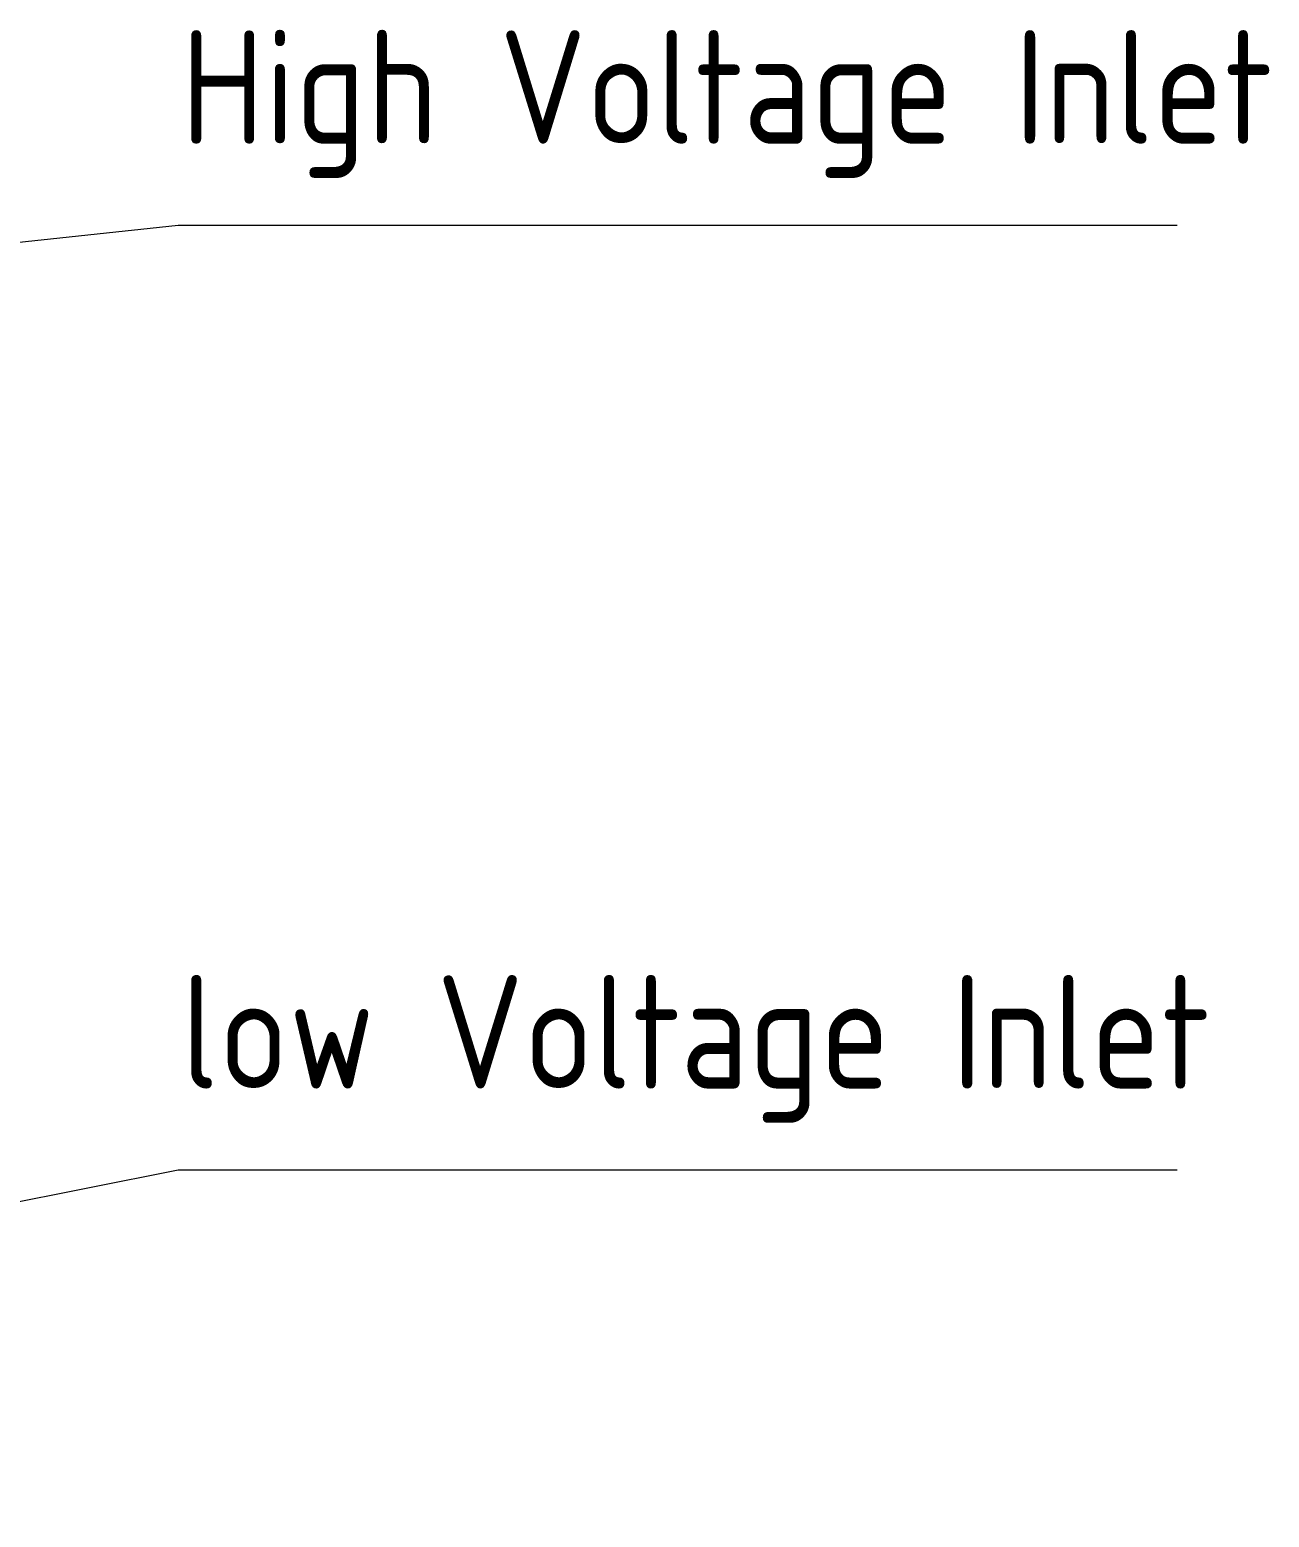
# Model space of a CAD drawing. Header units: millimetres. Extents: x 0 to 87554, y -20854 to 20404.
# Drawn here: x 13878 to 15298, y -15583 to -13880 of the extents above; entities that cross this region are included whole.
import ezdxf

# ---------------------------------------------------------------- set-up
doc = ezdxf.new("R2010")
doc.units = ezdxf.units.MM
doc.layers.add('THICK', color=7, linetype='Continuous', lineweight=0)
doc.layers.add('标注', color=1, linetype='Continuous', lineweight=18)
doc.styles.get("Standard").update_dxf_attribs({"font": 'isocp.shx', "width": 0.707, "bigfont": 'hztxt.shx'})
doc.styles.add('txtstyle_200', font='tssdeng.shx', dxfattribs={"bigfont": 'hztxt.shx'})
doc.dimstyles.new('DJ', dxfattribs={"dimtxt": 75, "dimasz": 75, "dimexe": 20, "dimexo": 0, "dimgap": 20, "dimtad": 1, "dimdec": 1, "dimtxsty": 'Standard', "dimcen": 10, "dimclrd": 95, "dimclre": 95, "dimclrt": 95, "dimadec": 0, "dimazin": 0, "dimtfac": 1, "dimtdec": 1, "dimtmove": 1, "dimatfit": 3, "dimfxl": 1, "dimlwd": 13, "dimlwe": 15, "dimarcsym": 0})

msp = doc.modelspace()

# ---------------------------------------------------------------- texts
at = {"layer": '标注', "color": 1, "char_height": 130, "width": 1197.11505, "attachment_point": 7, "style": 'txtstyle_200'}
for s, insert in [('{\\Fgbenor,gbcbig|c134;High Voltage Inlet \\P }', (14050.931, -14266.106)), ('{\\Fgbenor,gbcbig|c134;low Voltage Inlet \\P }', (14050.931, -15347.873))]:
    msp.add_mtext(s, dxfattribs=dict(at, insert=insert))

# ---------------------------------------------------------------- leaders
at = {"layer": 'THICK', "lineweight": -3}
for points, override in [([(12437.462, -14275.944), (14047.964, -14103.344), (15192.376, -14103.344)], {"dimtad": 0, "dimfxl": 1.25, "dimarcsym": 1}), ([(12050.388, -15582.734), (14047.964, -15185.111), (15192.376, -15185.111)], {"dimgap": 20, "dimtad": 0, "dimfxl": 1.25, "dimarcsym": 1})]:
    msp.add_leader(points, dimstyle='DJ', override=override, dxfattribs=at)

doc.saveas('drawing.dxf')
